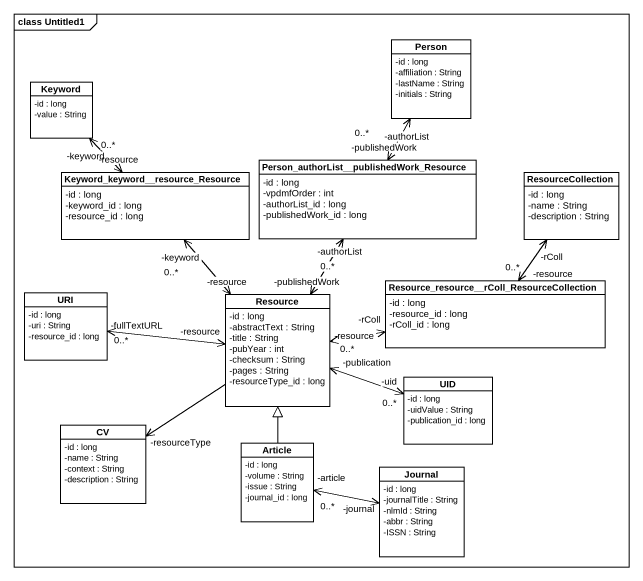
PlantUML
@startuml
mainframe class Untitled1
hide circle
hide empty members
skinparam classAttributeIconSize 0
class "Person" as Person_ {
  -id : long
  -affiliation : String
  -lastName : String
  -initials : String
}
class Keyword {
  -id : long
  -value : String
}
class "Keyword_keyword__resource_Resource" as Keyword_keyword_resource {
  -id : long
  -keyword_id : long
  -resource_id : long
}
class "Person_authorList__publishedWork_Resource" as Person_authorList {
  -id : long
  -vpdmfOrder : int
  -authorList_id : long
  -publishedWork_id : long
}
class ResourceCollection {
  -id : long
  -name : String
  -description : String
}
class URI {
  -id : long
  -uri : String
  -resource_id : long
}
class Resource {
  -id : long
  -abstractText : String
  -title : String
  -pubYear : int
  -checksum : String
  -pages : String
  -resourceType_id : long
}
class "Resource_resource__rColl_ResourceCollection" as Resource_resource_rColl {
  -id : long
  -resource_id : long
  -rColl_id : long
}
class UID {
  -id : long
  -uidValue : String
  -publication_id : long
}
class CV {
  -id : long
  -name : String
  -context : String
  -description : String
}
class Article {
  -id : long
  -volume : String
  -issue : String
  -journal_id : long
}
class Journal {
  -id : long
  -journalTitle : String
  -nlmId : String
  -abbr : String
  -ISSN : String
}
Person_ "-authorList" <-- Person_authorList
Keyword "-keyword" <-- Keyword_keyword_resource
Keyword_keyword_resource "-resource\n0..*" <-up- Keyword
Keyword_keyword_resource "-keyword\n0..*" <-- Resource
Person_authorList "-publishedWork\n0..*" <-up- Person_
Person_authorList "-authorList\n0..*" <-- Resource
ResourceCollection "-rColl" <-- Resource_resource_rColl
URI "-fullTextURL\n0..*" <-right- Resource
Resource "-resource" <-up- Keyword_keyword_resource
Resource "-publishedWork" <-up- Person_authorList
Resource "-resource" <-left- URI
Resource "-resource" <-right- Resource_resource_rColl
Resource "-publication" <-right- UID
Resource_resource_rColl "-resource\n0..*" <-up- ResourceCollection
Resource_resource_rColl "-rColl\n0..*" <-left- Resource
UID "-uid\n0..*" <-left- Resource
CV "-resourceType" <-up- Resource
Article -up-|> Resource
Article "-article\n0..*" <-right- Journal
Journal "-journal" <-left- Article
@enduml
